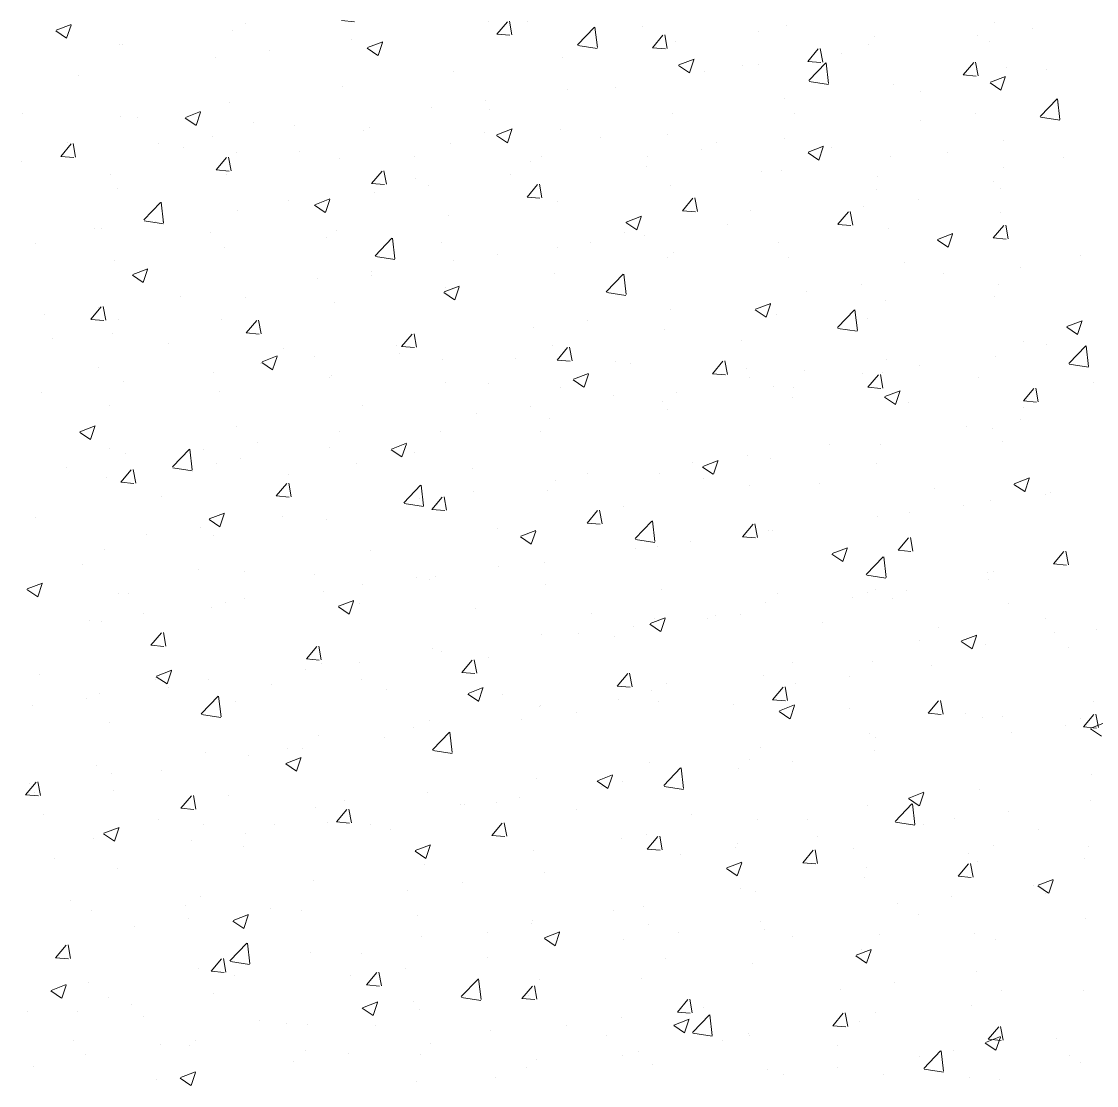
# Model space of a CAD drawing. Header units: millimetres. Extents: x 100 to 1222, y 100 to 694.
# Drawn here: x 300.98 to 305.705, y 531.455 to 536.132 of the extents above; entities that cross this region are included whole.
import ezdxf

# ---------------------------------------------------------------- set-up
doc = ezdxf.new("R2010")
doc.units = ezdxf.units.MM
doc.layers.add('Alvenaria', color=8, linetype='Continuous', lineweight=9)

msp = doc.modelspace()

# ---------------------------------------------------------------- linework, layer by layer
at = {"layer": 'Alvenaria'}
for p, q in [((301.1321, 536.0939), (301.1988, 536.1195)), ((301.1786, 536.0592), (301.1979, 536.1167)), ((301.9656, 536.1248), (301.9656, 536.1248)), ((302.3868, 536.1364), (302.4437, 536.1314)), ((303.033, 536.1302), (303.033, 536.1302)), ((303.07, 536.0767), (303.1159, 536.1314)), ((303.1356, 536.0733), (303.1245, 536.133)), ((303.2026, 536.1306), (303.2026, 536.1306)), ((304.3436, 536.1128), (304.3436, 536.1128)), ((305.2591, 536.1285), (305.2591, 536.1285)), ((301.1309, 536.0912), (301.1783, 536.0593)), ((301.9066, 536.0919), (301.9066, 536.0919)), ((303.07, 536.0766), (303.1269, 536.0717)), ((303.4244, 536.0301), (303.4986, 536.1075)), ((303.5114, 536.0173), (303.5009, 536.1077)), ((303.7111, 536.1091), (303.7111, 536.1091)), ((303.7532, 536.0169), (303.7991, 536.0716)), ((303.8187, 536.0135), (303.8077, 536.0732)), ((304.2195, 536.0876), (304.2195, 536.0876)), ((304.728, 536.0661), (304.728, 536.0661)), ((305.1839, 536.0707), (305.1839, 536.0707)), ((305.4224, 536.1021), (305.4224, 536.1021)), ((301.4101, 536.0294), (301.4101, 536.0294)), ((301.4254, 536.031), (301.4254, 536.031)), ((302.4315, 536.051), (302.4315, 536.051)), ((302.4997, 536.015), (302.5471, 535.983)), ((302.501, 536.0177), (302.5677, 536.0433)), ((302.5475, 535.9829), (302.5668, 536.0404)), ((303.4261, 536.0266), (303.5108, 536.0135)), ((303.7532, 536.0169), (303.8101, 536.0119)), ((303.8546, 536.0457), (303.8546, 536.0457)), ((304.7036, 536.0332), (304.7036, 536.0332)), ((305.2364, 536.0446), (305.2364, 536.0446)), ((301.8323, 535.9721), (301.8323, 535.9721)), ((302.0707, 536.0035), (302.0707, 536.0035)), ((303.3599, 535.9743), (303.3599, 535.9743)), ((304.4364, 535.9571), (304.4823, 536.0119)), ((304.5019, 535.9537), (304.4909, 536.0134)), ((304.5824, 535.9915), (304.5824, 535.9915)), ((303.8686, 535.9387), (303.916, 535.9067)), ((303.8698, 535.9414), (303.9365, 535.967)), ((303.9163, 535.9066), (303.9357, 535.9642)), ((304.1482, 535.9378), (304.1482, 535.9378)), ((304.2216, 535.944), (304.2216, 535.944)), ((304.4364, 535.9571), (304.4933, 535.9521)), ((304.441, 535.8725), (304.5151, 535.9498)), ((304.5279, 535.8596), (304.5174, 535.9501)), ((305.1196, 535.8974), (305.1655, 535.9521)), ((305.1851, 535.8939), (305.1741, 535.9536)), ((305.3079, 535.9281), (305.3079, 535.9281)), ((301.2307, 535.8929), (301.2307, 535.8929)), ((302.8787, 535.9133), (302.8787, 535.9133)), ((303.9832, 535.9126), (303.9832, 535.9126)), ((305.1196, 535.8973), (305.1765, 535.8924)), ((305.2387, 535.8651), (305.3054, 535.8907)), ((305.2852, 535.8303), (305.3045, 535.8879)), ((305.4874, 535.9194), (305.4874, 535.9194)), ((302.3897, 535.8463), (302.3897, 535.8463)), ((303.3816, 535.8334), (303.3816, 535.8334)), ((303.5927, 535.8425), (303.5927, 535.8425)), ((304.4426, 535.8689), (304.5273, 535.8558)), ((304.8131, 535.8567), (304.8131, 535.8567)), ((305.2375, 535.8624), (305.2848, 535.8304)), ((303.0209, 535.7859), (303.0209, 535.7859)), ((304.332, 535.7957), (304.332, 535.7957)), ((304.9319, 535.8241), (304.9319, 535.8241)), ((305.4575, 535.7148), (305.5317, 535.7921)), ((305.5445, 535.7019), (305.534, 535.7924)), ((301.7007, 535.7104), (301.7673, 535.7361)), ((301.7472, 535.6757), (301.7665, 535.7332)), ((301.895, 535.7749), (301.895, 535.7749)), ((302.7825, 535.7545), (302.7825, 535.7545)), ((303.0372, 535.7471), (303.0372, 535.7471)), ((305.5326, 535.7739), (305.5326, 535.7739)), ((300.9832, 535.7298), (300.9832, 535.7298)), ((301.4139, 535.7139), (301.4139, 535.7139)), ((301.4917, 535.7083), (301.4917, 535.7083)), ((301.6994, 535.7078), (301.7468, 535.6758)), ((302.0002, 535.6868), (302.0002, 535.6868)), ((303.843, 535.7286), (303.843, 535.7286)), ((304.3764, 535.7287), (304.3764, 535.7287)), ((304.9334, 535.695), (304.9334, 535.695)), ((305.1718, 535.7264), (305.1718, 535.7264)), ((305.4592, 535.7113), (305.5439, 535.6982)), ((302.1809, 535.6753), (302.1809, 535.6753)), ((302.4817, 535.6518), (302.4817, 535.6518)), ((302.5086, 535.6653), (302.5086, 535.6653)), ((303.0171, 535.6438), (303.0171, 535.6438)), ((303.0695, 535.6342), (303.1362, 535.6598)), ((303.116, 535.5994), (303.1353, 535.6569)), ((303.3483, 535.6572), (303.3483, 535.6572)), ((301.1526, 535.5395), (301.1985, 535.5943)), ((301.1841, 535.6018), (301.1841, 535.6018)), ((301.2181, 535.5361), (301.2071, 535.5958)), ((301.5817, 535.5964), (301.5817, 535.5964)), ((301.8202, 535.6278), (301.8202, 535.6278)), ((302.8672, 535.5963), (302.8672, 535.5963)), ((303.0683, 535.6315), (303.1157, 535.5995)), ((303.5256, 535.6224), (303.5256, 535.6224)), ((303.8209, 535.6334), (303.8209, 535.6334)), ((304.034, 535.6009), (304.034, 535.6009)), ((304.3318, 535.6158), (304.3318, 535.6158)), ((305.2963, 535.611), (305.2963, 535.611)), ((301.6925, 535.5803), (301.6925, 535.5803)), ((301.9262, 535.5564), (301.9262, 535.5564)), ((302.201, 535.5589), (302.201, 535.5589)), ((303.9711, 535.5683), (303.9711, 535.5683)), ((304.4372, 535.5552), (304.4845, 535.5232)), ((304.4384, 535.5579), (304.5051, 535.5835)), ((304.4849, 535.5231), (304.5042, 535.5807)), ((304.5425, 535.5794), (304.5425, 535.5794)), ((305.051, 535.5579), (305.051, 535.5579)), ((300.9802, 535.5172), (300.9802, 535.5172)), ((301.1526, 535.5395), (301.2095, 535.5345)), ((301.8358, 535.4798), (301.8817, 535.5345)), ((301.9013, 535.4763), (301.8903, 535.536)), ((302.3781, 535.5292), (302.3781, 535.5292)), ((302.7095, 535.5374), (302.7095, 535.5374)), ((303.2179, 535.5159), (303.2179, 535.5159)), ((303.2654, 535.538), (303.2654, 535.538)), ((303.7326, 535.5369), (303.7326, 535.5369)), ((304.8016, 535.5396), (304.8016, 535.5396)), ((305.5594, 535.5364), (305.5594, 535.5364)), ((301.3707, 535.4611), (301.3707, 535.4611)), ((301.8358, 535.4797), (301.8927, 535.4747)), ((301.8834, 535.4578), (301.8834, 535.4578)), ((302.519, 535.42), (302.5649, 535.4747)), ((302.5845, 535.4166), (302.5735, 535.4763)), ((303.1311, 535.4577), (303.1311, 535.4577)), ((303.7264, 535.4944), (303.7264, 535.4944)), ((304.2349, 535.4729), (304.2349, 535.4729)), ((304.3205, 535.4786), (304.3205, 535.4786)), ((304.7433, 535.4515), (304.7433, 535.4515)), ((305.2956, 535.4907), (305.2956, 535.4907)), ((302.519, 535.42), (302.5759, 535.415)), ((302.7099, 535.4427), (302.7099, 535.4427)), ((302.7703, 535.4102), (302.7703, 535.4102)), ((303.2022, 535.3602), (303.2481, 535.415)), ((303.2677, 535.3568), (303.2567, 535.4165)), ((303.8314, 535.4116), (303.8314, 535.4116)), ((305.2518, 535.43), (305.2518, 535.43)), ((301.4023, 535.3968), (301.4023, 535.3968)), ((302.5319, 535.3788), (302.5319, 535.3788)), ((303.2022, 535.3602), (303.2591, 535.3552)), ((303.8854, 535.3005), (303.9313, 535.3552)), ((303.9509, 535.297), (303.9399, 535.3567)), ((304.7402, 535.3954), (304.7402, 535.3954)), ((305.282, 535.3982), (305.282, 535.3982)), ((301.5176, 535.26), (301.5918, 535.3373)), ((301.6046, 535.2471), (301.594, 535.3375)), ((302.1545, 535.3473), (302.1545, 535.3473)), ((302.268, 535.3243), (302.3154, 535.2923)), ((302.2692, 535.327), (302.3359, 535.3526)), ((302.3157, 535.2922), (302.335, 535.3497)), ((303.3367, 535.3401), (303.3367, 535.3401)), ((304.6828, 535.3193), (304.6828, 535.3193)), ((304.9212, 535.3507), (304.9212, 535.3507)), ((301.9303, 535.2996), (301.9303, 535.2996)), ((302.8556, 535.2792), (302.8556, 535.2792)), ((303.6381, 535.2507), (303.7048, 535.2763)), ((303.6846, 535.2159), (303.7039, 535.2734)), ((303.8854, 535.3004), (303.9423, 535.2954)), ((304.1847, 535.3), (304.1847, 535.3)), ((304.5685, 535.2407), (304.6145, 535.2954)), ((304.6341, 535.2372), (304.6231, 535.297)), ((305.2847, 535.2939), (305.2847, 535.2939)), ((301.3022, 535.2241), (301.3022, 535.2241)), ((301.3311, 535.2208), (301.3311, 535.2208)), ((301.5193, 535.2564), (301.604, 535.2433)), ((301.5696, 535.2521), (301.5696, 535.2521)), ((301.599, 535.252), (301.599, 535.252)), ((302.3665, 535.2121), (302.3665, 535.2121)), ((303.6368, 535.248), (303.6842, 535.216)), ((304.0812, 535.2401), (304.0812, 535.2401)), ((304.5685, 535.2406), (304.6255, 535.2357)), ((304.79, 535.2225), (304.79, 535.2225)), ((305.2517, 535.1809), (305.2977, 535.2356)), ((305.3173, 535.1775), (305.3063, 535.2372)), ((301.8107, 535.2026), (301.8107, 535.2026)), ((302.3191, 535.1812), (302.3191, 535.1812)), ((302.5341, 535.1023), (302.6083, 535.1796)), ((302.6211, 535.0894), (302.6106, 535.1799)), ((303.6292, 535.2047), (303.6292, 535.2047)), ((303.7205, 535.1926), (303.7205, 535.1926)), ((305.0057, 535.1717), (305.0531, 535.1397)), ((305.0069, 535.1744), (305.0736, 535.2)), ((305.0534, 535.1396), (305.0728, 535.1972)), ((305.2517, 535.1809), (305.3087, 535.1759)), ((301.0435, 535.1566), (301.0435, 535.1566)), ((301.8718, 535.1407), (301.8718, 535.1407)), ((302.8276, 535.1597), (302.8276, 535.1597)), ((303.3361, 535.1382), (303.3361, 535.1382)), ((303.4821, 535.1612), (303.4821, 535.1612)), ((304.3089, 535.1615), (304.3089, 535.1615)), ((301.3907, 535.0797), (301.3907, 535.0797)), ((302.5358, 535.0988), (302.6205, 535.0856)), ((302.8805, 535.082), (302.8805, 535.082)), ((303.0737, 535.1093), (303.0737, 535.1093)), ((303.8198, 535.0945), (303.8198, 535.0945)), ((303.8445, 535.1167), (303.8445, 535.1167)), ((304.353, 535.0952), (304.353, 535.0952)), ((304.8615, 535.0737), (304.8615, 535.0737)), ((305.633, 535.1017), (305.633, 535.1017)), ((301.4689, 535.0197), (301.5356, 535.0453)), ((301.5154, 534.985), (301.5347, 535.0425)), ((302.5198, 535.0346), (302.5198, 535.0346)), ((303.3251, 535.0231), (303.3251, 535.0231)), ((305.0314, 535.0225), (305.0314, 535.0225)), ((305.3699, 535.0523), (305.3699, 535.0523)), ((301.4677, 535.017), (301.515, 534.9851)), ((302.2813, 535.0032), (302.2813, 535.0032)), ((302.5182, 535.014), (302.5182, 535.014)), ((303.5507, 534.9446), (303.6249, 535.022)), ((303.6377, 534.9318), (303.6271, 535.0222)), ((305.2731, 534.9769), (305.2731, 534.9769)), ((302.8365, 534.9408), (302.8839, 534.9088)), ((302.8378, 534.9435), (302.9045, 534.9691)), ((302.844, 534.9621), (302.844, 534.9621)), ((302.8843, 534.9087), (302.9036, 534.9662)), ((303.5524, 534.9411), (303.6371, 534.928)), ((304.4322, 534.9436), (304.4322, 534.9436)), ((304.6707, 534.975), (304.6707, 534.975)), ((301.6798, 534.924), (301.6798, 534.924)), ((301.9627, 534.9186), (301.9627, 534.9186)), ((302.3549, 534.895), (302.3549, 534.895)), ((304.2066, 534.8672), (304.2733, 534.8928)), ((304.2531, 534.8324), (304.2724, 534.89)), ((304.7784, 534.9054), (304.7784, 534.9054)), ((305.2563, 534.9224), (305.2563, 534.9224)), ((301.0806, 534.8451), (301.0806, 534.8451)), ((301.2847, 534.8231), (301.3307, 534.8778)), ((301.319, 534.8765), (301.319, 534.8765)), ((301.3503, 534.8196), (301.3393, 534.8793)), ((303.8307, 534.8644), (303.8307, 534.8644)), ((304.2054, 534.8645), (304.2528, 534.8325)), ((304.2973, 534.8445), (304.2973, 534.8445)), ((304.5672, 534.787), (304.6414, 534.8643)), ((304.6542, 534.7741), (304.6437, 534.8646)), ((301.2847, 534.823), (301.3417, 534.8181)), ((301.4073, 534.8233), (301.4073, 534.8233)), ((301.8602, 534.8236), (301.8602, 534.8236)), ((301.9679, 534.7633), (302.0139, 534.818)), ((302.0335, 534.7599), (302.0225, 534.8196)), ((303.4699, 534.817), (303.4699, 534.817)), ((304.7008, 534.8271), (304.7008, 534.8271)), ((305.5743, 534.7882), (305.6216, 534.7562)), ((305.5755, 534.7909), (305.6422, 534.8165)), ((305.622, 534.7561), (305.6413, 534.8137)), ((301.3791, 534.7626), (301.3791, 534.7626)), ((301.9679, 534.7633), (302.0249, 534.7583)), ((302.6511, 534.7035), (302.6971, 534.7583)), ((302.7167, 534.7001), (302.7057, 534.7598)), ((303.2315, 534.7856), (303.2315, 534.7856)), ((303.8082, 534.7774), (303.8082, 534.7774)), ((304.5689, 534.7834), (304.6536, 534.7703)), ((305.6208, 534.7574), (305.6208, 534.7574)), ((301.1167, 534.7374), (301.1167, 534.7374)), ((301.6252, 534.7159), (301.6252, 534.7159)), ((302.1337, 534.6944), (302.1337, 534.6944)), ((302.6299, 534.7064), (302.6299, 534.7064)), ((302.6511, 534.7035), (302.7081, 534.6985)), ((303.3135, 534.706), (303.3135, 534.706)), ((303.3343, 534.6438), (303.3802, 534.6985)), ((303.3999, 534.6403), (303.3889, 534.7)), ((304.1454, 534.7317), (304.1454, 534.7317)), ((305.3824, 534.726), (305.3824, 534.726)), ((305.4846, 534.7133), (305.4846, 534.7133)), ((305.5838, 534.6293), (305.658, 534.7066)), ((305.6708, 534.6164), (305.6602, 534.7069)), ((302.0374, 534.6362), (302.1041, 534.6619)), ((302.084, 534.6015), (302.1033, 534.659)), ((302.2692, 534.6589), (302.2692, 534.6589)), ((302.6421, 534.673), (302.6421, 534.673)), ((302.8324, 534.645), (302.8324, 534.645)), ((303.1506, 534.6515), (303.1506, 534.6515)), ((304.7808, 534.6469), (304.7808, 534.6469)), ((305.2615, 534.6598), (305.2615, 534.6598)), ((301.3176, 534.6095), (301.3176, 534.6095)), ((302.0307, 534.6275), (302.0307, 534.6275)), ((302.0362, 534.6336), (302.0836, 534.6016)), ((303.3343, 534.6437), (303.3913, 534.6387)), ((303.5899, 534.6364), (303.5899, 534.6364)), ((303.6591, 534.63), (303.6591, 534.63)), ((304.0175, 534.584), (304.0634, 534.6387)), ((304.0831, 534.5806), (304.0721, 534.6403)), ((304.1675, 534.6085), (304.1675, 534.6085)), ((304.4201, 534.5994), (304.4201, 534.5994)), ((304.9291, 534.6179), (304.9291, 534.6179)), ((305.5855, 534.6258), (305.6702, 534.6126)), ((301.826, 534.588), (301.826, 534.588)), ((302.3345, 534.5665), (302.3345, 534.5665)), ((302.3434, 534.5779), (302.3434, 534.5779)), ((303.4051, 534.5573), (303.4525, 534.5253)), ((303.4063, 534.56), (303.473, 534.5856)), ((303.4528, 534.5252), (303.4721, 534.5827)), ((304.0175, 534.5839), (304.0744, 534.579)), ((304.1816, 534.568), (304.1816, 534.568)), ((304.676, 534.587), (304.676, 534.587)), ((304.7007, 534.5242), (304.7466, 534.5789)), ((304.7663, 534.5208), (304.7552, 534.5805)), ((304.7668, 534.5884), (304.7668, 534.5884)), ((305.1844, 534.5655), (305.1844, 534.5655)), ((301.4292, 534.5483), (301.4292, 534.5483)), ((301.8486, 534.5065), (301.8486, 534.5065)), ((302.843, 534.545), (302.843, 534.545)), ((303.0344, 534.541), (303.0344, 534.541)), ((303.3514, 534.5235), (303.3514, 534.5235)), ((304.2857, 534.5274), (304.2857, 534.5274)), ((304.3736, 534.5226), (304.3736, 534.5226)), ((304.7007, 534.5242), (304.7576, 534.5192)), ((304.7752, 534.4837), (304.8419, 534.5093)), ((304.8217, 534.4489), (304.841, 534.5065)), ((305.3839, 534.4644), (305.4298, 534.5192)), ((305.4494, 534.461), (305.4384, 534.5207)), ((305.6929, 534.5441), (305.6929, 534.5441)), ((301.0684, 534.5008), (301.0684, 534.5008)), ((303.5801, 534.4888), (303.5801, 534.4888)), ((303.7967, 534.4603), (303.7967, 534.4603)), ((303.8599, 534.502), (303.8599, 534.502)), ((304.3684, 534.4806), (304.3684, 534.4806)), ((304.774, 534.481), (304.8213, 534.449)), ((304.8768, 534.4591), (304.8768, 534.4591)), ((305.3839, 534.4644), (305.4408, 534.4594)), ((301.3675, 534.4455), (301.3675, 534.4455)), ((302.4789, 534.4457), (302.4789, 534.4457)), ((302.9809, 534.4099), (302.9809, 534.4099)), ((303.2194, 534.4413), (303.2194, 534.4413)), ((303.8181, 534.4272), (303.8181, 534.4272)), ((305.3853, 534.4376), (305.3853, 534.4376)), ((303.3019, 534.3889), (303.3019, 534.3889)), ((305.3703, 534.3818), (305.3703, 534.3818)), ((301.2359, 534.3263), (301.2833, 534.2944)), ((301.2371, 534.329), (301.3038, 534.3546)), ((301.2836, 534.2943), (301.303, 534.3518)), ((301.9234, 534.3503), (301.9234, 534.3503)), ((302.3794, 534.3307), (302.3794, 534.3307)), ((302.8208, 534.3279), (302.8208, 534.3279)), ((303.2626, 534.3319), (303.2626, 534.3319)), ((305.1318, 534.3504), (305.1318, 534.3504)), ((305.25, 534.3427), (305.25, 534.3427)), ((302.0186, 534.2832), (302.0186, 534.2832)), ((302.606, 534.2528), (302.6727, 534.2784)), ((302.6525, 534.218), (302.6718, 534.2755)), ((304.5303, 534.2712), (304.5303, 534.2712)), ((304.7552, 534.2713), (304.7552, 534.2713)), ((305.2928, 534.2846), (305.2928, 534.2846)), ((301.3679, 534.255), (301.3679, 534.255)), ((301.4357, 534.2318), (301.4357, 534.2318)), ((301.6439, 534.1744), (301.7181, 534.2518)), ((301.7309, 534.1616), (301.7203, 534.252)), ((301.7802, 534.2518), (301.7802, 534.2518)), ((302.3318, 534.2609), (302.3318, 534.2609)), ((302.6048, 534.2501), (302.6522, 534.2181)), ((302.7071, 534.2365), (302.7071, 534.2365)), ((304.1695, 534.2237), (304.1695, 534.2237)), ((301.1786, 534.1726), (301.1786, 534.1726)), ((301.8371, 534.1894), (301.8371, 534.1894)), ((301.9442, 534.2103), (301.9442, 534.2103)), ((302.4526, 534.1888), (302.4526, 534.1888)), ((303.9311, 534.1923), (303.9311, 534.1923)), ((303.9736, 534.1738), (304.021, 534.1418)), ((303.9749, 534.1765), (304.0416, 534.2021)), ((304.0214, 534.1417), (304.0407, 534.1993)), ((304.2741, 534.2103), (304.2741, 534.2103)), ((304.7374, 534.1892), (304.7374, 534.1892)), ((301.3559, 534.1285), (301.3559, 534.1285)), ((301.4169, 534.1066), (301.4628, 534.1613)), ((301.4825, 534.1032), (301.4715, 534.1629)), ((301.6456, 534.1709), (301.7303, 534.1578)), ((302.1517, 534.1412), (302.1517, 534.1412)), ((302.9611, 534.1673), (302.9611, 534.1673)), ((303.4696, 534.1458), (303.4696, 534.1458)), ((303.7851, 534.1432), (303.7851, 534.1432)), ((305.3437, 534.1002), (305.4104, 534.1258)), ((301.4169, 534.1066), (301.4738, 534.1016)), ((302.1001, 534.0468), (302.146, 534.1016)), ((302.1657, 534.0434), (302.1546, 534.1031)), ((302.6604, 534.0168), (302.7346, 534.0941)), ((302.7474, 534.0039), (302.7369, 534.0944)), ((303.3295, 534.1131), (303.3295, 534.1131)), ((303.978, 534.1243), (303.978, 534.1243)), ((304.1819, 534.0939), (304.1819, 534.0939)), ((304.4865, 534.1029), (304.4865, 534.1029)), ((304.9949, 534.0814), (304.9949, 534.0814)), ((305.3425, 534.0975), (305.3899, 534.0655)), ((305.3902, 534.0654), (305.4096, 534.123)), ((301.5962, 534.0458), (301.5962, 534.0458)), ((302.1001, 534.0468), (302.157, 534.0418)), ((302.7303, 534.0342), (302.7303, 534.0342)), ((302.7833, 533.9871), (302.8292, 534.0418)), ((302.8488, 533.9836), (302.8378, 534.0433)), ((302.9688, 534.0656), (302.9688, 534.0656)), ((303.2904, 534.0718), (303.2904, 534.0718)), ((305.4804, 534.0536), (305.4804, 534.0536)), ((305.5034, 534.0599), (305.5034, 534.0599)), ((302.6621, 534.0132), (302.7468, 534.0001)), ((302.7833, 533.987), (302.8402, 533.982)), ((302.8092, 534.0108), (302.8092, 534.0108)), ((303.532, 533.9239), (303.521, 533.9836)), ((303.6264, 533.9985), (303.6264, 533.9985)), ((305.1197, 534.0061), (305.1197, 534.0061)), ((305.2384, 534.0256), (305.2384, 534.0256)), ((301.0407, 533.9505), (301.0407, 533.9505)), ((301.8045, 533.9428), (301.8518, 533.9109)), ((301.8057, 533.9455), (301.8724, 533.9711)), ((301.8522, 533.9108), (301.8715, 533.9683)), ((302.1288, 533.955), (302.1288, 533.955)), ((302.3202, 533.9438), (302.3202, 533.9438)), ((303.4665, 533.9273), (303.5124, 533.982)), ((303.677, 533.8591), (303.7512, 533.9364)), ((303.7639, 533.8463), (303.7534, 533.9367)), ((304.7437, 533.9542), (304.7437, 533.9542)), ((304.8812, 533.9747), (304.8812, 533.9747)), ((301.768, 533.9075), (301.768, 533.9075)), ((303.0709, 533.9032), (303.0709, 533.9032)), ((303.1746, 533.8693), (303.2412, 533.8949)), ((303.2211, 533.8345), (303.2404, 533.892)), ((303.4665, 533.9273), (303.5234, 533.9223)), ((304.1497, 533.8675), (304.1956, 533.9223)), ((304.2152, 533.8641), (304.2042, 533.9238)), ((304.2625, 533.8932), (304.2625, 533.8932)), ((304.2797, 533.8955), (304.2797, 533.8955)), ((301.5296, 533.8761), (301.5296, 533.8761)), ((301.8255, 533.8724), (301.8255, 533.8724)), ((303.1733, 533.8666), (303.2207, 533.8346)), ((303.6786, 533.8556), (303.7634, 533.8425)), ((303.9189, 533.848), (303.9189, 533.848)), ((304.1497, 533.8675), (304.2066, 533.8625)), ((304.8329, 533.8078), (304.8788, 533.8625)), ((304.8984, 533.8043), (304.8874, 533.864)), ((301.3444, 533.8114), (301.3444, 533.8114)), ((302.5154, 533.8078), (302.5154, 533.8078)), ((303.6805, 533.8166), (303.6805, 533.8166)), ((303.7735, 533.8262), (303.7735, 533.8262)), ((304.5434, 533.793), (304.6101, 533.8186)), ((304.5899, 533.7582), (304.6092, 533.8158)), ((304.8329, 533.8077), (304.8898, 533.8027)), ((305.5161, 533.748), (305.562, 533.8027)), ((305.5816, 533.7445), (305.5706, 533.8043)), ((303.2788, 533.7547), (303.2788, 533.7547)), ((304.5422, 533.7903), (304.5896, 533.7583)), ((304.6935, 533.7015), (304.7677, 533.7788)), ((304.7805, 533.6886), (304.77, 533.7791)), ((305.5161, 533.7479), (305.573, 533.743)), ((301.2502, 533.745), (301.2502, 533.745)), ((301.7587, 533.7235), (301.7587, 533.7235)), ((301.9599, 533.7125), (301.9599, 533.7125)), ((302.2671, 533.7021), (302.2671, 533.7021)), ((303.0789, 533.7374), (303.0789, 533.7374)), ((305.2268, 533.7085), (305.2268, 533.7085)), ((305.2535, 533.7163), (305.2535, 533.7163)), ((301.0054, 533.6383), (301.0721, 533.6639)), ((301.0519, 533.6036), (301.0712, 533.6611)), ((302.4798, 533.6585), (302.4798, 533.6585)), ((302.7182, 533.6899), (302.7182, 533.6899)), ((302.7756, 533.6806), (302.7756, 533.6806)), ((302.7977, 533.6938), (302.7977, 533.6938)), ((303.2841, 533.6591), (303.2841, 533.6591)), ((304.6952, 533.6979), (304.7799, 533.6848)), ((305.2299, 533.6779), (305.2299, 533.6779)), ((301.0042, 533.6356), (301.0515, 533.6037)), ((301.4045, 533.6171), (301.4045, 533.6171)), ((301.451, 533.6171), (301.451, 533.6171)), ((302.3086, 533.6267), (302.3086, 533.6267)), ((303.7925, 533.6376), (303.7925, 533.6376)), ((304.301, 533.6161), (304.301, 533.6161)), ((304.698, 533.6209), (304.698, 533.6209)), ((304.7321, 533.6371), (304.7321, 533.6371)), ((304.8691, 533.6304), (304.8691, 533.6304)), ((301.8782, 533.5793), (301.8782, 533.5793)), ((301.9595, 533.5956), (301.9595, 533.5956)), ((302.373, 533.5594), (302.4204, 533.5274)), ((302.3742, 533.562), (302.4409, 533.5877)), ((302.4208, 533.5273), (302.4401, 533.5848)), ((302.468, 533.5741), (302.468, 533.5741)), ((304.251, 533.5761), (304.251, 533.5761)), ((304.6307, 533.599), (304.6307, 533.599)), ((304.8095, 533.5946), (304.8095, 533.5946)), ((305.3179, 533.5732), (305.3179, 533.5732)), ((301.5175, 533.5318), (301.5175, 533.5318)), ((301.8139, 533.5553), (301.8139, 533.5553)), ((302.9764, 533.5526), (302.9764, 533.5526)), ((303.4849, 533.5312), (303.4849, 533.5312)), ((303.7431, 533.4858), (303.8098, 533.5114)), ((304.0291, 533.5198), (304.0291, 533.5198)), ((304.1425, 533.5256), (304.1425, 533.5256)), ((301.279, 533.5005), (301.279, 533.5005)), ((301.3328, 533.4943), (301.3328, 533.4943)), ((303.6684, 533.4723), (303.6684, 533.4723)), ((303.7419, 533.4831), (303.7893, 533.4511)), ((303.7619, 533.5091), (303.7619, 533.5091)), ((303.7896, 533.451), (303.8089, 533.5085)), ((303.9934, 533.5097), (303.9934, 533.5097)), ((304.5018, 533.4882), (304.5018, 533.4882)), ((305.0103, 533.4667), (305.0103, 533.4667)), ((305.4817, 533.5071), (305.4817, 533.5071)), ((301.5491, 533.3902), (301.595, 533.4449)), ((301.6146, 533.3867), (301.6036, 533.4464)), ((303.2672, 533.4377), (303.2672, 533.4377)), ((303.4299, 533.4409), (303.4299, 533.4409)), ((303.5871, 533.4302), (303.5871, 533.4302)), ((305.112, 533.4095), (305.1787, 533.4351)), ((305.1585, 533.3747), (305.1778, 533.4323)), ((305.5188, 533.4452), (305.5188, 533.4452)), ((305.7043, 533.4585), (305.7043, 533.4585)), ((301.5491, 533.3901), (301.606, 533.3851)), ((302.2323, 533.3304), (302.2782, 533.3851)), ((302.2978, 533.3269), (302.2868, 533.3867)), ((302.7861, 533.3767), (302.7861, 533.3767)), ((304.9263, 533.4118), (304.9263, 533.4118)), ((305.1108, 533.4068), (305.1581, 533.3748)), ((305.2152, 533.3915), (305.2152, 533.3915)), ((305.5808, 533.3814), (305.5808, 533.3814)), ((302.2323, 533.3303), (302.2892, 533.3254)), ((302.8284, 533.3617), (302.8284, 533.3617)), ((302.9155, 533.2706), (302.9614, 533.3253)), ((302.981, 533.2672), (302.97, 533.3269)), ((303.0316, 533.3349), (303.0316, 533.3349)), ((301.5739, 533.2548), (301.6406, 533.2804)), ((301.6204, 533.2201), (301.6398, 533.2776)), ((302.2292, 533.2829), (302.2292, 533.2829)), ((302.297, 533.3096), (302.297, 533.3096)), ((302.4676, 533.3142), (302.4676, 533.3142)), ((304.3708, 533.3164), (304.3708, 533.3164)), ((304.7205, 533.32), (304.7205, 533.32)), ((304.9793, 533.3022), (304.9793, 533.3022)), ((301.0607, 533.2609), (301.0607, 533.2609)), ((301.5692, 533.2394), (301.5692, 533.2394)), ((301.5727, 533.2521), (301.6201, 533.2202)), ((301.8023, 533.2382), (301.8023, 533.2382)), ((302.4761, 533.2395), (302.4761, 533.2395)), ((302.9155, 533.2706), (302.9724, 533.2656)), ((303.5987, 533.2108), (303.6446, 533.2656)), ((303.6642, 533.2074), (303.6532, 533.2671)), ((304.2394, 533.2591), (304.2394, 533.2591)), ((304.6185, 533.2547), (304.6185, 533.2547)), ((301.6276, 533.2037), (301.6276, 533.2037)), ((302.0776, 533.2179), (302.0776, 533.2179)), ((302.5861, 533.1964), (302.5861, 533.1964)), ((302.9428, 533.1786), (303.0095, 533.2042)), ((302.9893, 533.1438), (303.0086, 533.2013)), ((303.5986, 533.2108), (303.6556, 533.2058)), ((303.7503, 533.192), (303.7503, 533.192)), ((303.8153, 533.2211), (303.8153, 533.2211)), ((304.2818, 533.1511), (304.3278, 533.2058)), ((304.3474, 533.1476), (304.3364, 533.2073)), ((304.3801, 533.2233), (304.3801, 533.2233)), ((301.2669, 533.1562), (301.2669, 533.1562)), ((301.3212, 533.1772), (301.3212, 533.1772)), ((301.7702, 533.0889), (301.8444, 533.1663)), ((301.8571, 533.0761), (301.8466, 533.1665)), ((301.9206, 533.1442), (301.9206, 533.1442)), ((302.9416, 533.1759), (302.989, 533.1439)), ((303.0946, 533.1749), (303.0946, 533.1749)), ((303.603, 533.1534), (303.603, 533.1534)), ((303.7785, 533.1441), (303.7785, 533.1441)), ((304.2818, 533.151), (304.3388, 533.146)), ((304.965, 533.0913), (305.011, 533.146)), ((305.0306, 533.0879), (305.0196, 533.1476)), ((305.6927, 533.1414), (305.6927, 533.1414)), ((301.0284, 533.1248), (301.0284, 533.1248)), ((301.7718, 533.0854), (301.8565, 533.0723)), ((303.2556, 533.1206), (303.2556, 533.1206)), ((303.2598, 533.1257), (303.2598, 533.1257)), ((303.4178, 533.0967), (303.4178, 533.0967)), ((304.1115, 533.132), (304.1115, 533.132)), ((304.3104, 533.0996), (304.3578, 533.0676)), ((304.3117, 533.1023), (304.3784, 533.1279)), ((304.3582, 533.0675), (304.3775, 533.1251)), ((304.62, 533.1105), (304.62, 533.1105)), ((304.965, 533.0913), (305.022, 533.0863)), ((305.1284, 533.089), (305.1284, 533.089)), ((305.6482, 533.0315), (305.6941, 533.0862)), ((305.7138, 533.0281), (305.7028, 533.0878)), ((301.3651, 533.0488), (301.3651, 533.0488)), ((302.7745, 533.0596), (302.7745, 533.0596)), ((303.1794, 533.0653), (303.1794, 533.0653)), ((305.2036, 533.0744), (305.2036, 533.0744)), ((305.29, 533.0784), (305.29, 533.0784)), ((305.6369, 533.0675), (305.6369, 533.0675)), ((305.6805, 533.026), (305.7472, 533.0516)), ((302.2854, 532.9925), (302.2854, 532.9925)), ((302.7043, 533.0304), (302.7043, 533.0304)), ((302.7867, 532.9313), (302.8609, 533.0086)), ((302.8737, 532.9184), (302.8632, 533.0089)), ((304.7089, 533.003), (304.7089, 533.003)), ((305.3303, 533.0057), (305.3303, 533.0057)), ((305.5687, 533.0371), (305.5687, 533.0371)), ((305.6482, 533.0315), (305.7052, 533.0265)), ((305.6793, 533.0233), (305.7267, 532.9913)), ((302.5778, 532.9861), (302.5778, 532.9861)), ((304.7345, 532.9831), (304.7345, 532.9831)), ((301.7907, 532.9211), (301.7907, 532.9211)), ((301.9786, 532.9072), (301.9786, 532.9072)), ((302.1425, 532.8713), (302.2092, 532.8969)), ((302.1488, 532.935), (302.1488, 532.935)), ((302.2171, 532.9386), (302.2171, 532.9386)), ((302.7884, 532.9277), (302.8731, 532.9146)), ((304.2278, 532.942), (304.2278, 532.942)), ((304.7287, 532.9265), (304.7287, 532.9265)), ((301.3096, 532.8601), (301.3096, 532.8601)), ((302.1413, 532.8686), (302.1886, 532.8367)), ((302.189, 532.8366), (302.2083, 532.8941)), ((303.7387, 532.8749), (303.7387, 532.8749)), ((303.8033, 532.7736), (303.8774, 532.8509)), ((303.8902, 532.7607), (303.8797, 532.8512)), ((304.1791, 532.8877), (304.1791, 532.8877)), ((304.368, 532.8791), (304.368, 532.8791)), ((301.3771, 532.828), (301.3771, 532.828)), ((301.5934, 532.8397), (301.5934, 532.8397)), ((303.244, 532.8035), (303.244, 532.8035)), ((303.5114, 532.7951), (303.578, 532.8207)), ((303.5579, 532.7603), (303.5772, 532.8178)), ((304.1295, 532.8477), (304.1295, 532.8477)), ((305.6811, 532.8244), (305.6811, 532.8244)), ((300.998, 532.7335), (301.044, 532.7882)), ((301.0163, 532.7805), (301.0163, 532.7805)), ((301.0636, 532.73), (301.0526, 532.7897)), ((303.5101, 532.7924), (303.5575, 532.7604)), ((303.528, 532.7685), (303.528, 532.7685)), ((303.6236, 532.7924), (303.6236, 532.7924)), ((303.8049, 532.7701), (303.8896, 532.7569)), ((305.192, 532.7573), (305.192, 532.7573)), ((300.998, 532.7334), (301.055, 532.7284)), ((301.0379, 532.7443), (301.0379, 532.7443)), ((301.3837, 532.7527), (301.3837, 532.7527)), ((301.6812, 532.6737), (301.7272, 532.7284)), ((301.7468, 532.6703), (301.7358, 532.73)), ((301.8922, 532.7312), (301.8922, 532.7312)), ((302.4006, 532.7097), (302.4006, 532.7097)), ((302.7629, 532.7425), (302.7629, 532.7425)), ((303.1672, 532.721), (303.1672, 532.721)), ((304.879, 532.7161), (304.9264, 532.6841)), ((304.8802, 532.7188), (304.9469, 532.7444)), ((304.9267, 532.684), (304.946, 532.7416)), ((305.6789, 532.709), (305.6789, 532.709)), ((301.6812, 532.6736), (301.7382, 532.6687)), ((302.2739, 532.6755), (302.2739, 532.6755)), ((302.3644, 532.6139), (302.4103, 532.6686)), ((302.43, 532.6105), (302.419, 532.6702)), ((302.9091, 532.6882), (302.9091, 532.6882)), ((302.9288, 532.6896), (302.9288, 532.6896)), ((303.0681, 532.697), (303.0681, 532.697)), ((303.4176, 532.6667), (303.4176, 532.6667)), ((304.6973, 532.6859), (304.6973, 532.6859)), ((304.8198, 532.616), (304.894, 532.6933)), ((304.9068, 532.6031), (304.8962, 532.6935)), ((305.3181, 532.6615), (305.3181, 532.6615)), ((301.0761, 532.6462), (301.0761, 532.6462)), ((301.5845, 532.6247), (301.5845, 532.6247)), ((302.3644, 532.6139), (302.4214, 532.6089)), ((303.926, 532.6452), (303.926, 532.6452)), ((304.2162, 532.6249), (304.2162, 532.6249)), ((304.4345, 532.6238), (304.4345, 532.6238)), ((305.0797, 532.6301), (305.0797, 532.6301)), ((301.3422, 532.5641), (301.4089, 532.5897)), ((301.3887, 532.5294), (301.408, 532.5869)), ((301.7792, 532.604), (301.7792, 532.604)), ((302.093, 532.6032), (302.093, 532.6032)), ((302.3272, 532.6104), (302.3272, 532.6104)), ((302.5126, 532.6017), (302.5126, 532.6017)), ((302.6015, 532.5817), (302.6015, 532.5817)), ((303.0476, 532.5541), (303.0935, 532.6089)), ((303.1132, 532.5507), (303.1022, 532.6104)), ((304.8215, 532.6124), (304.9062, 532.5993)), ((304.943, 532.6023), (304.943, 532.6023)), ((305.4514, 532.5808), (305.4514, 532.5808)), ((301.298, 532.5431), (301.298, 532.5431)), ((301.341, 532.5614), (301.3883, 532.5295)), ((301.728, 532.5315), (301.728, 532.5315)), ((301.9665, 532.5629), (301.9665, 532.5629)), ((303.0476, 532.5541), (303.1046, 532.5491)), ((303.1099, 532.5603), (303.1099, 532.5603)), ((303.6184, 532.5388), (303.6184, 532.5388)), ((303.7272, 532.5578), (303.7272, 532.5578)), ((303.7308, 532.4944), (303.7767, 532.5491)), ((303.7964, 532.4909), (303.7853, 532.5506)), ((304.4781, 532.5509), (304.4781, 532.5509)), ((301.9571, 532.5063), (301.9571, 532.5063)), ((302.7098, 532.4852), (302.7572, 532.4532)), ((302.711, 532.4878), (302.7777, 532.5135)), ((302.7575, 532.4531), (302.7769, 532.5106)), ((303.2324, 532.4864), (303.2324, 532.4864)), ((303.7308, 532.4943), (303.7877, 532.4893)), ((303.8789, 532.472), (303.8789, 532.472)), ((304.1174, 532.5034), (304.1174, 532.5034)), ((304.1269, 532.5173), (304.1269, 532.5173)), ((304.414, 532.4346), (304.4599, 532.4893)), ((304.4796, 532.4312), (304.4685, 532.4909)), ((304.6353, 532.4958), (304.6353, 532.4958)), ((305.1438, 532.4743), (305.1438, 532.4743)), ((305.2507, 532.5101), (305.2507, 532.5101)), ((305.6695, 532.5073), (305.6695, 532.5073)), ((301.1265, 532.4523), (301.1265, 532.4523)), ((302.7513, 532.4254), (302.7513, 532.4254)), ((304.0799, 532.4116), (304.1466, 532.4372)), ((304.1264, 532.3768), (304.1457, 532.4343)), ((304.414, 532.4346), (304.4709, 532.4296)), ((305.0972, 532.3748), (305.1431, 532.4296)), ((305.1627, 532.3714), (305.1517, 532.4311)), ((305.1805, 532.4402), (305.1805, 532.4402)), ((305.6522, 532.4528), (305.6522, 532.4528)), ((301.4016, 532.411), (301.4016, 532.411)), ((303.2774, 532.3928), (303.2774, 532.3928)), ((304.0787, 532.4089), (304.1261, 532.3769)), ((304.6952, 532.4148), (304.6952, 532.4148)), ((302.2623, 532.3584), (302.2623, 532.3584)), ((302.9167, 532.3453), (302.9167, 532.3453)), ((304.6857, 532.3688), (304.6857, 532.3688)), ((305.0972, 532.3748), (305.1541, 532.3698)), ((305.4283, 532.3333), (305.4283, 532.3333)), ((305.4475, 532.3326), (305.4949, 532.3006)), ((305.4488, 532.3353), (305.5155, 532.3609)), ((305.4953, 532.3005), (305.5146, 532.3581)), ((301.7676, 532.287), (301.7676, 532.287)), ((302.6782, 532.3139), (302.6782, 532.3139)), ((304.1397, 532.3194), (304.1397, 532.3194)), ((304.2046, 532.3078), (304.2046, 532.3078)), ((305.0676, 532.2858), (305.0676, 532.2858)), ((305.4789, 532.301), (305.4789, 532.301)), ((301.1942, 532.2685), (301.1942, 532.2685)), ((301.7027, 532.247), (301.7027, 532.247)), ((303.7156, 532.2407), (303.7156, 532.2407)), ((304.8291, 532.2544), (304.8291, 532.2544)), ((301.2865, 532.226), (301.2865, 532.226)), ((301.9107, 532.1806), (301.9774, 532.2062)), ((301.9572, 532.1459), (301.9766, 532.2034)), ((302.0767, 532.2347), (302.0767, 532.2347)), ((302.2111, 532.2255), (302.2111, 532.2255)), ((302.7196, 532.204), (302.7196, 532.204)), ((303.5843, 532.2241), (303.5843, 532.2241)), ((304.9235, 532.2056), (304.9235, 532.2056)), ((305.6579, 532.1902), (305.6579, 532.1902)), ((301.4775, 532.1558), (301.4775, 532.1558)), ((301.7159, 532.1872), (301.7159, 532.1872)), ((301.9095, 532.1779), (301.9569, 532.146)), ((303.2209, 532.1693), (303.2209, 532.1693)), ((303.2281, 532.1826), (303.2281, 532.1826)), ((303.7365, 532.1611), (303.7365, 532.1611)), ((304.2276, 532.1752), (304.2276, 532.1752)), ((302.7398, 532.1084), (302.7398, 532.1084)), ((303.0288, 532.1287), (303.0288, 532.1287)), ((303.2784, 532.1017), (303.3258, 532.0697)), ((303.2796, 532.1044), (303.3463, 532.13)), ((303.3261, 532.0696), (303.3454, 532.1271)), ((303.6284, 532.0963), (303.6284, 532.0963)), ((303.8668, 532.1277), (303.8668, 532.1277)), ((304.245, 532.1396), (304.245, 532.1396)), ((304.368, 532.1103), (304.368, 532.1103)), ((304.7535, 532.1181), (304.7535, 532.1181)), ((305.1689, 532.1231), (305.1689, 532.1231)), ((305.2619, 532.0966), (305.2619, 532.0966)), ((301.1302, 532.017), (301.1761, 532.0717)), ((301.1958, 532.0136), (301.1847, 532.0733)), ((301.8964, 532.0034), (301.9706, 532.0808)), ((301.9834, 531.9906), (301.9729, 532.081)), ((304.6485, 532.0281), (304.7152, 532.0537)), ((304.6742, 532.0517), (304.6742, 532.0517)), ((304.695, 531.9933), (304.7143, 532.0509)), ((301.1302, 532.017), (301.1871, 532.012)), ((301.8134, 531.9572), (301.8593, 532.012)), ((301.8789, 531.9538), (301.8679, 532.0135)), ((301.8981, 531.9999), (301.9828, 531.9868)), ((302.2507, 532.0413), (302.2507, 532.0413)), ((302.4733, 532.0334), (302.4733, 532.0334)), ((303.0268, 532.0171), (303.0268, 532.0171)), ((303.8125, 532.0149), (303.8125, 532.0149)), ((304.6472, 532.0254), (304.6946, 531.9934)), ((301.756, 531.9699), (301.756, 531.9699)), ((301.8134, 531.9572), (301.8703, 531.9522)), ((302.4966, 531.8975), (302.5425, 531.9522)), ((302.5621, 531.894), (302.5511, 531.9537)), ((302.6661, 531.9696), (302.6661, 531.9696)), ((304.193, 531.9907), (304.193, 531.9907)), ((305.1777, 531.9576), (305.1777, 531.9576)), ((301.2749, 531.9089), (301.2749, 531.9089)), ((301.9178, 531.938), (301.9178, 531.938)), ((302.4276, 531.9382), (302.4276, 531.9382)), ((302.913, 531.8458), (302.9872, 531.9231)), ((303, 531.8329), (302.9894, 531.9234)), ((303.257, 531.9196), (303.257, 531.9196)), ((303.704, 531.9237), (303.704, 531.9237)), ((304.817, 531.9101), (304.817, 531.9101)), ((301.1092, 531.8707), (301.1566, 531.8388)), ((301.1104, 531.8734), (301.1771, 531.899)), ((301.1569, 531.8387), (301.1762, 531.8962)), ((301.8261, 531.859), (301.8261, 531.859)), ((302.4966, 531.8974), (302.5535, 531.8924)), ((303.1798, 531.8377), (303.2257, 531.8924)), ((303.2453, 531.8342), (303.2343, 531.894)), ((304.5785, 531.8787), (304.5785, 531.8787)), ((305.2872, 531.8723), (305.2872, 531.8723)), ((305.6463, 531.8731), (305.6463, 531.8731)), ((301.3623, 531.8427), (301.3623, 531.8427)), ((301.4653, 531.8115), (301.4653, 531.8115)), ((302.4793, 531.7971), (302.546, 531.8227)), ((302.5258, 531.7624), (302.5451, 531.8199)), ((302.7015, 531.8242), (302.7015, 531.8242)), ((302.9147, 531.8422), (302.9994, 531.8291)), ((303.1798, 531.8376), (303.2367, 531.8327)), ((303.2093, 531.8523), (303.2093, 531.8523)), ((303.863, 531.7779), (303.9089, 531.8326)), ((303.9285, 531.7745), (303.9175, 531.8342)), ((301.0087, 531.7818), (301.0087, 531.7818)), ((301.2269, 531.7801), (301.2269, 531.7801)), ((302.4781, 531.7944), (302.5254, 531.7625)), ((302.7282, 531.7913), (302.7282, 531.7913)), ((303.863, 531.7779), (303.9199, 531.7729)), ((303.9295, 531.6881), (304.0037, 531.7654)), ((303.977, 531.7995), (303.977, 531.7995)), ((304.0165, 531.6752), (304.006, 531.7657)), ((304.5462, 531.7181), (304.5921, 531.7729)), ((304.6117, 531.7147), (304.6007, 531.7744)), ((304.7317, 531.7769), (304.7317, 531.7769)), ((305.1573, 531.806), (305.1573, 531.806)), ((301.5172, 531.7603), (301.5172, 531.7603)), ((302.0256, 531.7388), (302.0256, 531.7388)), ((302.146, 531.7289), (302.146, 531.7289)), ((302.2391, 531.7242), (302.2391, 531.7242)), ((302.5341, 531.7173), (302.5341, 531.7173)), ((303.3778, 531.7206), (303.3778, 531.7206)), ((303.6162, 531.752), (303.6162, 531.752)), ((303.8469, 531.7182), (303.8943, 531.6862)), ((303.8481, 531.7209), (303.9148, 531.7465)), ((303.8947, 531.6861), (303.914, 531.7436)), ((304.5462, 531.7181), (304.6031, 531.7131)), ((304.6626, 531.7346), (304.6626, 531.7346)), ((303.0426, 531.6958), (303.0426, 531.6958)), ((303.551, 531.6744), (303.551, 531.6744)), ((303.9312, 531.6846), (304.0159, 531.6714)), ((304.1763, 531.6816), (304.1763, 531.6816)), ((304.1815, 531.6737), (304.1815, 531.6737)), ((305.217, 531.6446), (305.2837, 531.6702)), ((305.2294, 531.6584), (305.2753, 531.7131)), ((305.2949, 531.6549), (305.2839, 531.7146)), ((301.2095, 531.6538), (301.2095, 531.6538)), ((301.5906, 531.6335), (301.5906, 531.6335)), ((301.718, 531.6323), (301.718, 531.6323)), ((301.7444, 531.6528), (301.7444, 531.6528)), ((302.7762, 531.6414), (302.7762, 531.6414)), ((304.0595, 531.6529), (304.0595, 531.6529)), ((304.568, 531.6314), (304.568, 531.6314)), ((305.2158, 531.6419), (305.2632, 531.6099)), ((305.2294, 531.6583), (305.2863, 531.6533)), ((305.2635, 531.6098), (305.2828, 531.6674)), ((305.5287, 531.6611), (305.5287, 531.6611)), ((301.2633, 531.5918), (301.2633, 531.5918)), ((302.2265, 531.6109), (302.2265, 531.6109)), ((302.4155, 531.5939), (302.4155, 531.5939)), ((302.7349, 531.5894), (302.7349, 531.5894)), ((303.6208, 531.5863), (303.6208, 531.5863)), ((303.6924, 531.6066), (303.6924, 531.6066)), ((304.9272, 531.5819), (304.9272, 531.5819)), ((304.9461, 531.5305), (305.0203, 531.6078)), ((305.033, 531.5176), (305.0225, 531.608)), ((305.0764, 531.6099), (305.0764, 531.6099)), ((305.5849, 531.5884), (305.5849, 531.5884)), ((301.0351, 531.5382), (301.0351, 531.5382)), ((302.1771, 531.5626), (302.1771, 531.5626)), ((303.1977, 531.5352), (303.1977, 531.5352)), ((303.2434, 531.5679), (303.2434, 531.5679)), ((303.7519, 531.5464), (303.7519, 531.5464)), ((304.5664, 531.5344), (304.5664, 531.5344)), ((304.9477, 531.5269), (305.0325, 531.5138)), ((305.6348, 531.556), (305.6348, 531.556)), ((301.5755, 531.4834), (301.5755, 531.4834)), ((301.6777, 531.4872), (301.7251, 531.4553)), ((301.679, 531.4899), (301.7457, 531.5155)), ((301.7255, 531.4552), (301.7448, 531.5127)), ((303.0653, 531.4909), (303.0653, 531.4909)), ((304.2603, 531.5249), (304.2603, 531.5249)), ((304.328, 531.503), (304.328, 531.503)), ((304.7688, 531.5034), (304.7688, 531.5034)), ((305.1457, 531.489), (305.1457, 531.489)), ((305.2773, 531.482), (305.2773, 531.482)), ((302.7166, 531.4742), (302.7166, 531.4742))]:
    msp.add_line(p, q, dxfattribs=at)

doc.saveas('drawing.dxf')
